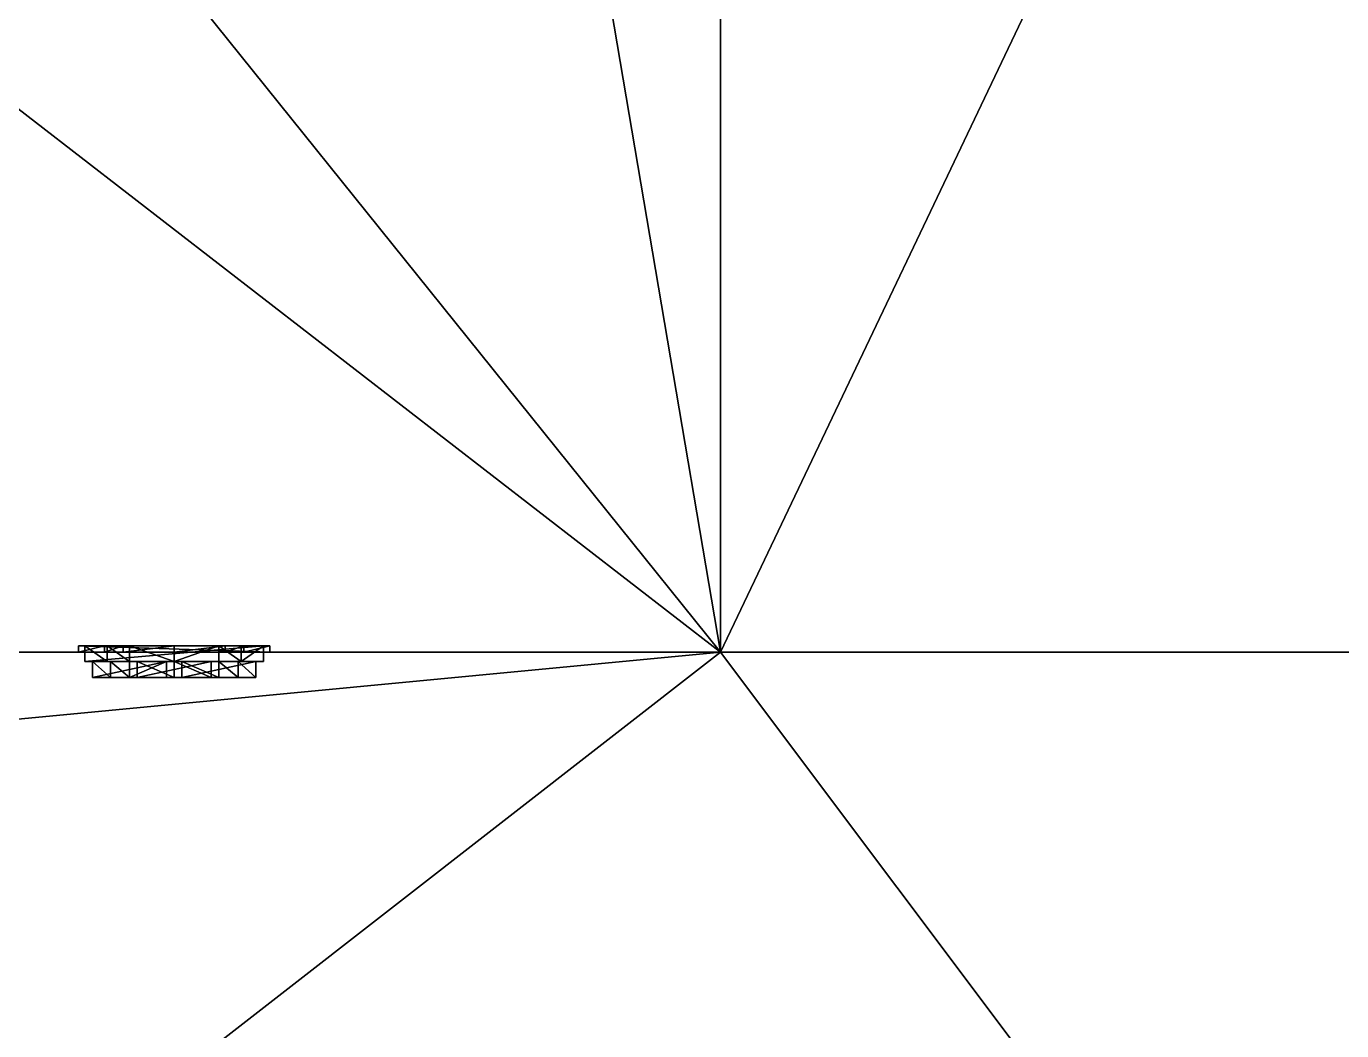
# Model space of a CAD drawing. Header units: metres. Extents: x -124 to 108, y 0 to 201.
# Drawn here: x 98.851 to 103.427, y 7.658 to 11.15 of the extents above; entities that cross this region are included whole.
import ezdxf

# ---------------------------------------------------------------- set-up
doc = ezdxf.new("R2010")
doc.units = ezdxf.units.M
doc.layers.get('0').update_dxf_attribs({"true_color": 0xff5454})

# ---------------------------------------------------------------- blocks, each defined once
blk = doc.blocks.new('window_i')
for p, q in [((0.3326, 1.5005, 0.0217), (0.1553, 1.3478, 0.0217)), ((0.3326, 1.5005), (0.1553, 1.3478)), ((0.1773, 1.3377, 0.0217), (0.3326, 1.4714, 0.0217)), ((0.1773, 1.3377, -0.0332), (0.3326, 1.4714, -0.0332)), ((0.5099, 1.3478, 0.0217), (0.3326, 1.5005, 0.0217)), ((0.5099, 1.3478), (0.3326, 1.5005)), ((0.3326, 1.5005), (0.3326, 1.5005, 0.0217)), ((0.3326, 1.4714, 0.0217), (0.4879, 1.3377, 0.0217)), ((0.3326, 1.4714, 0.0217), (0.3326, 1.4714, -0.0332)), ((0.3326, 1.4714, -0.0332), (0.4879, 1.3377, -0.0332)), ((0.3326, 1.4364, -0.0881), (0.2038, 1.3256, -0.0881)), ((0.3326, 1.4364, -0.0332), (0.2038, 1.3256, -0.0332)), ((0.4614, 1.3256, -0.0332), (0.3326, 1.4364, -0.0332)), ((0.3326, 1.4364, -0.0332), (0.3326, 1.4364, -0.0881)), ((0.4614, 1.3256, -0.0881), (0.3326, 1.4364, -0.0881)), ((0.1553, 1.3478, 0.0217), (0.1553, 1.1242, 0.0217)), ((0.1553, 1.3478), (0.1553, 1.1242)), ((0.1553, 1.3478), (0.1553, 1.3478, 0.0217)), ((0.1773, 1.3377, 0.0217), (0.1773, 1.1022, 0.0217)), ((0.1773, 1.3377, 0.0217), (0.1773, 1.3377, -0.0332)), ((0.1773, 1.3377, -0.0332), (0.1773, 1.1022, -0.0332)), ((0.4879, 1.1022, 0.0217), (0.4879, 1.3377, 0.0217)), ((0.4879, 1.3377, 0.0217), (0.4879, 1.3377, -0.0332)), ((0.4879, 1.1022, -0.0332), (0.4879, 1.3377, -0.0332)), ((0.5099, 1.1242, 0.0217), (0.5099, 1.3478, 0.0217)), ((0.5099, 1.1242), (0.5099, 1.3478)), ((0.5099, 1.3478), (0.5099, 1.3478, 0.0217)), ((0.2038, 1.3256, -0.0881), (0.2038, 1.1287, -0.0881)), ((0.2038, 1.3256, -0.0332), (0.2038, 1.1287, -0.0332)), ((0.2038, 1.3256, -0.0332), (0.2038, 1.3256, -0.0881)), ((0.4614, 1.3256, -0.0332), (0.4614, 1.3256, -0.0881)), ((0.4614, 1.1287, -0.0332), (0.4614, 1.3256, -0.0332)), ((0.4614, 1.1287, -0.0881), (0.4614, 1.3256, -0.0881)), ((0.0905, 1.1242), (0, 1.0337)), ((0.0905, 1.1242, 0.0217), (0, 1.0337, 0.0217)), ((0.0997, 1.1022, 0.0217), (0.022, 1.0246, 0.0217)), ((0.0997, 1.1022, -0.0332), (0.022, 1.0246, -0.0332)), ((0.0905, 1.1242), (0.0905, 1.1242, 0.0217)), ((0.1553, 1.1242), (0.0905, 1.1242)), ((0.1553, 1.1242, 0.0217), (0.0905, 1.1242, 0.0217)), ((0.1773, 1.1022, 0.0217), (0.0997, 1.1022, 0.0217)), ((0.1773, 1.1022, -0.0332), (0.0997, 1.1022, -0.0332)), ((0.0997, 1.1022, 0.0217), (0.0997, 1.1022, -0.0332)), ((0.1553, 1.1242), (0.1553, 1.1242, 0.0217)), ((0.1773, 1.1022, 0.0217), (0.1773, 1.1022, -0.0332)), ((0.2038, 1.1287, -0.0332), (0.4614, 1.1287, -0.0332)), ((0.2038, 1.1287, -0.0881), (0.4614, 1.1287, -0.0881)), ((0.2038, 1.1287, -0.0332), (0.2038, 1.1287, -0.0881)), ((0.4614, 1.1287, -0.0332), (0.4614, 1.1287, -0.0881)), ((0.5656, 1.1022, 0.0217), (0.4879, 1.1022, 0.0217)), ((0.4879, 1.1022, 0.0217), (0.4879, 1.1022, -0.0332)), ((0.5656, 1.1022, -0.0332), (0.4879, 1.1022, -0.0332)), ((0.5747, 1.1242, 0.0217), (0.5099, 1.1242, 0.0217)), ((0.5099, 1.1242), (0.5099, 1.1242, 0.0217)), ((0.5747, 1.1242), (0.5099, 1.1242)), ((0.5656, 1.1022, 0.0217), (0.6432, 1.0246, 0.0217)), ((0.5656, 1.1022, 0.0217), (0.5656, 1.1022, -0.0332)), ((0.5656, 1.1022, -0.0332), (0.6432, 1.0246, -0.0332)), ((0.6652, 1.0337, 0.0217), (0.5747, 1.1242, 0.0217)), ((0.5747, 1.1242), (0.5747, 1.1242, 0.0217)), ((0.6652, 1.0337), (0.5747, 1.1242)), ((0.1106, 1.0757, -0.0881), (0.0485, 1.0136, -0.0881)), ((0.1106, 1.0757, -0.0332), (0.0485, 1.0136, -0.0332)), ((0.1773, 1.0757, -0.0332), (0.1106, 1.0757, -0.0332)), ((0.1106, 1.0757, -0.0332), (0.1106, 1.0757, -0.0881)), ((0.1773, 1.0757, -0.0881), (0.1106, 1.0757, -0.0881)), ((0.1773, 1.0757, -0.0332), (0.1773, 1.0757, -0.0881)), ((0.3061, 1.0757, -0.0881), (0.1773, 1.0757, -0.0881)), ((0.3061, 1.0757, -0.0332), (0.1773, 1.0757, -0.0332)), ((0.3061, 0.1236, -0.0881), (0.3061, 1.0757, -0.0881)), ((0.3061, 1.0757, -0.0332), (0.3061, 1.0757, -0.0881)), ((0.3061, 0.1236, -0.0332), (0.3061, 1.0757, -0.0332)), ((0.3591, 1.0757, -0.0881), (0.3591, 0.1236, -0.0881)), ((0.3591, 1.0757, -0.0332), (0.3591, 1.0757, -0.0881)), ((0.4879, 1.0757, -0.0881), (0.3591, 1.0757, -0.0881)), ((0.4879, 1.0757, -0.0332), (0.3591, 1.0757, -0.0332)), ((0.5546, 1.0757, -0.0881), (0.4879, 1.0757, -0.0881)), ((0.4879, 1.0757, -0.0332), (0.4879, 1.0757, -0.0881)), ((0.5546, 1.0757, -0.0332), (0.4879, 1.0757, -0.0332)), ((0.6167, 1.0136, -0.0332), (0.5546, 1.0757, -0.0332)), ((0.5546, 1.0757, -0.0332), (0.5546, 1.0757, -0.0881)), ((0.6167, 1.0136, -0.0881), (0.5546, 1.0757, -0.0881)), ((0, 1.0337), (0, 1.0337, 0.0217)), ((0, 1.0337, 0.0217), (0, 0, 0.0217)), ((0, 1.0337), (0, 0)), ((0.022, 1.0246, 0.0217), (0.022, 0.0971, 0.0217)), ((0.022, 1.0246, 0.0217), (0.022, 1.0246, -0.0332)), ((0.022, 1.0246, -0.0332), (0.022, 0.0971, -0.0332)), ((0.0485, 1.0136, -0.0881), (0.0485, 0.1236, -0.0881)), ((0.0485, 1.0136, -0.0332), (0.0485, 1.0136, -0.0881)), ((0.0485, 1.0136, -0.0332), (0.0485, 0.1236, -0.0332)), ((0.6167, 1.0136, -0.0332), (0.6167, 1.0136, -0.0881)), ((0.6167, 0.1236, -0.0332), (0.6167, 1.0136, -0.0332)), ((0.6167, 0.1236, -0.0881), (0.6167, 1.0136, -0.0881)), ((0.6432, 0.0971, 0.0217), (0.6432, 1.0246, 0.0217)), ((0.6432, 1.0246, 0.0217), (0.6432, 1.0246, -0.0332)), ((0.6432, 0.0971, -0.0332), (0.6432, 1.0246, -0.0332)), ((0.6652, 0, 0.0217), (0.6652, 1.0337, 0.0217)), ((0.6652, 0), (0.6652, 1.0337)), ((0.6652, 1.0337), (0.6652, 1.0337, 0.0217)), ((0.022, 0.0971, 0.0217), (0.6432, 0.0971, 0.0217)), ((0.022, 0.0971, 0.0217), (0.022, 0.0971, -0.0332)), ((0.022, 0.0971, -0.0332), (0.6432, 0.0971, -0.0332)), ((0.0485, 0.1236, -0.0881), (0.3061, 0.1236, -0.0881)), ((0.0485, 0.1236, -0.0332), (0.3061, 0.1236, -0.0332)), ((0.0485, 0.1236, -0.0332), (0.0485, 0.1236, -0.0881)), ((0.3061, 0.1236, -0.0332), (0.3061, 0.1236, -0.0881)), ((0.3591, 0.1236, -0.0332), (0.3591, 0.1236, -0.0881)), ((0.3591, 0.1236, -0.0881), (0.6167, 0.1236, -0.0881)), ((0.3591, 0.1236, -0.0332), (0.6167, 0.1236, -0.0332)), ((0.6167, 0.1236, -0.0332), (0.6167, 0.1236, -0.0881)), ((0.6432, 0.0971, 0.0217), (0.6432, 0.0971, -0.0332)), ((0, 0, 0.0217), (0.6652, 0, 0.0217)), ((0, 0), (0, 0, 0.0217)), ((0, 0), (0.6652, 0)), ((0.6652, 0), (0.6652, 0, 0.0217))]:
    blk.add_line(p, q)
at = {"color": 29, "true_color": 0x423123}
blk.add_line((0.3591, 1.0757, -0.0332), (0.3591, 0.1236, -0.0332), dxfattribs=at)
at = {"color": 45, "true_color": 0xaa8f5f}
mesh = blk.add_polyface(dxfattribs=at)
corners = [(0, 0, 0.0217), (0.022, 0.0971, 0.0217), (0, 1.0337, 0.0217), (0.6652, 0, 0.0217), (0.6432, 0.0971, 0.0217), (0.6432, 1.0246, 0.0217), (0.4879, 1.1022, 0.0217), (0.5099, 1.1242, 0.0217), (0.4879, 1.3377, 0.0217), (0.5656, 1.1022, 0.0217), (0.5747, 1.1242, 0.0217), (0.6652, 1.0337, 0.0217), (0.022, 1.0246, 0.0217), (0.0905, 1.1242, 0.0217), (0.0997, 1.1022, 0.0217), (0.1553, 1.1242, 0.0217), (0.1773, 1.1022, 0.0217), (0.1553, 1.3478, 0.0217), (0.1773, 1.3377, 0.0217), (0.3326, 1.5005, 0.0217), (0.3326, 1.4714, 0.0217), (0.5099, 1.3478, 0.0217)]
mesh.append_faces([[corners[k] for k in face] for face in [(0, 1, 2), (1, 3, 4), (4, 3, 5), (6, 7, 8), (7, 9, 10), (10, 5, 11), (11, 5, 3), (2, 12, 13), (12, 2, 1), (13, 14, 15), (15, 16, 17), (17, 18, 19), (19, 8, 21), (21, 8, 7)]], dxfattribs={"vtx0": -1, "vtx1": -1, "color": 45})
mesh.append_faces([[corners[k] for k in face] for face in [(1, 0, 3), (7, 6, 9), (10, 9, 5), (13, 12, 14), (15, 14, 16), (17, 16, 18), (19, 18, 20), (19, 20, 8)]], dxfattribs={"vtx0": -1, "vtx2": -1, "color": 45})
at = {"color": 29, "true_color": 0x423123}
mesh = blk.add_polyface(dxfattribs=at)
corners = [(0.0485, 1.0136, -0.0332), (0.0997, 1.1022, -0.0332), (0.022, 1.0246, -0.0332), (0.1106, 1.0757, -0.0332), (0.1773, 1.1022, -0.0332), (0.1773, 1.0757, -0.0332), (0.3061, 1.0757, -0.0332), (0.2038, 1.1287, -0.0332), (0.1773, 1.3377, -0.0332), (0.4614, 1.1287, -0.0332), (0.3591, 1.0757, -0.0332), (0.3591, 0.1236, -0.0332), (0.4879, 1.0757, -0.0332), (0.4614, 1.3256, -0.0332), (0.022, 0.0971, -0.0332), (0.0485, 0.1236, -0.0332), (0.6432, 0.0971, -0.0332), (0.3061, 0.1236, -0.0332), (0.6167, 0.1236, -0.0332), (0.6167, 1.0136, -0.0332), (0.5546, 1.0757, -0.0332), (0.4879, 1.1022, -0.0332), (0.5656, 1.1022, -0.0332), (0.6432, 1.0246, -0.0332), (0.2038, 1.3256, -0.0332), (0.3326, 1.4714, -0.0332), (0.3326, 1.4364, -0.0332), (0.4879, 1.3377, -0.0332)]
mesh.append_faces([[corners[k] for k in face] for face in [(1, 3, 4), (4, 7, 8), (7, 6, 9), (10, 6, 11), (9, 12, 13), (14, 15, 2), (15, 16, 17), (17, 11, 6), (11, 16, 18), (18, 16, 19), (20, 21, 12), (21, 20, 22), (22, 19, 23), (23, 19, 16), (8, 24, 25), (24, 8, 7), (25, 13, 27), (27, 12, 21)]], dxfattribs={"vtx0": -1, "vtx1": -1, "color": 29})
mesh.append_faces([[corners[k] for k in face] for face in [(4, 6, 7), (9, 6, 10), (17, 16, 11), (27, 13, 12)]], dxfattribs={"vtx0": -1, "vtx1": -1, "vtx2": -1, "color": 29})
mesh.append_faces([[corners[k] for k in face] for face in [(0, 1, 2), (1, 0, 3), (4, 3, 5), (4, 5, 6), (9, 10, 12), (15, 14, 16), (2, 15, 0), (22, 20, 19), (25, 24, 26), (25, 26, 13)]], dxfattribs={"vtx0": -1, "vtx2": -1, "color": 29})
at = {"color": 45, "true_color": 0xaa8f5f}
mesh = blk.add_polyface(dxfattribs=at)
corners = [(0.1553, 1.3478, 0.0217), (0.3326, 1.5005), (0.1553, 1.3478), (0.3326, 1.5005, 0.0217)]
mesh.append_faces([[corners[k] for k in face] for face in [(0, 1, 2), (1, 0, 3)]], dxfattribs={"vtx0": -1, "color": 45})
mesh = blk.add_polyface(dxfattribs=at)
corners = [(0.3326, 1.4714, -0.0332), (0.1773, 1.3377, 0.0217), (0.1773, 1.3377, -0.0332), (0.3326, 1.4714, 0.0217)]
mesh.append_faces([[corners[k] for k in face] for face in [(0, 1, 2), (1, 0, 3)]], dxfattribs={"vtx0": -1, "color": 45})
mesh = blk.add_polyface(dxfattribs=at)
corners = [(0.3326, 1.5005, 0.0217), (0.5099, 1.3478), (0.3326, 1.5005), (0.5099, 1.3478, 0.0217)]
mesh.append_faces([[corners[k] for k in face] for face in [(0, 1, 2), (1, 0, 3)]], dxfattribs={"vtx0": -1, "color": 45})
mesh = blk.add_polyface(dxfattribs=at)
corners = [(0.4879, 1.3377, 0.0217), (0.3326, 1.4714, -0.0332), (0.4879, 1.3377, -0.0332), (0.3326, 1.4714, 0.0217)]
mesh.append_faces([[corners[k] for k in face] for face in [(0, 1, 2), (1, 0, 3)]], dxfattribs={"vtx0": -1, "color": 45})
at = {"color": 28, "true_color": 0x130f0a}
mesh = blk.add_polyface(dxfattribs=at)
corners = [(0.4614, 1.1287, -0.0881), (0.2038, 1.3256, -0.0881), (0.2038, 1.1287, -0.0881), (0.3326, 1.4364, -0.0881), (0.4614, 1.3256, -0.0881)]
mesh.append_faces([[corners[k] for k in face] for face in [(0, 1, 2), (3, 0, 4)]], dxfattribs={"vtx0": -1, "color": 28})
mesh.append_faces([[corners[k] for k in face] for face in [(1, 0, 3)]], dxfattribs={"vtx0": -1, "vtx1": -1, "color": 28})
at = {"color": 29, "true_color": 0x423123}
mesh = blk.add_polyface(dxfattribs=at)
corners = [(0.3326, 1.4364, -0.0332), (0.2038, 1.3256, -0.0881), (0.3326, 1.4364, -0.0881), (0.2038, 1.3256, -0.0332)]
mesh.append_faces([[corners[k] for k in face] for face in [(0, 1, 2), (1, 0, 3)]], dxfattribs={"vtx0": -1, "color": 29})
mesh = blk.add_polyface(dxfattribs=at)
corners = [(0.4614, 1.3256, -0.0332), (0.3326, 1.4364, -0.0881), (0.4614, 1.3256, -0.0881), (0.3326, 1.4364, -0.0332)]
mesh.append_faces([[corners[k] for k in face] for face in [(0, 1, 2), (1, 0, 3)]], dxfattribs={"vtx0": -1, "color": 29})
at = {"color": 45, "true_color": 0xaa8f5f}
mesh = blk.add_polyface(dxfattribs=at)
corners = [(0.1553, 1.3478, 0.0217), (0.1553, 1.1242), (0.1553, 1.1242, 0.0217), (0.1553, 1.3478)]
mesh.append_faces([[corners[k] for k in face] for face in [(0, 1, 2), (1, 0, 3)]], dxfattribs={"vtx0": -1, "color": 45})
mesh = blk.add_polyface(dxfattribs=at)
corners = [(0.1773, 1.3377, -0.0332), (0.1773, 1.1022, 0.0217), (0.1773, 1.1022, -0.0332), (0.1773, 1.3377, 0.0217)]
mesh.append_faces([[corners[k] for k in face] for face in [(0, 1, 2), (1, 0, 3)]], dxfattribs={"vtx0": -1, "color": 45})
mesh = blk.add_polyface(dxfattribs=at)
corners = [(0.4879, 1.3377, 0.0217), (0.4879, 1.1022, -0.0332), (0.4879, 1.1022, 0.0217), (0.4879, 1.3377, -0.0332)]
mesh.append_faces([[corners[k] for k in face] for face in [(0, 1, 2), (1, 0, 3)]], dxfattribs={"vtx0": -1, "color": 45})
mesh = blk.add_polyface(dxfattribs=at)
corners = [(0.5099, 1.3478), (0.5099, 1.1242, 0.0217), (0.5099, 1.1242), (0.5099, 1.3478, 0.0217)]
mesh.append_faces([[corners[k] for k in face] for face in [(0, 1, 2), (1, 0, 3)]], dxfattribs={"vtx0": -1, "color": 45})
at = {"color": 29, "true_color": 0x423123}
mesh = blk.add_polyface(dxfattribs=at)
corners = [(0.2038, 1.3256, -0.0881), (0.2038, 1.1287, -0.0332), (0.2038, 1.1287, -0.0881), (0.2038, 1.3256, -0.0332)]
mesh.append_faces([[corners[k] for k in face] for face in [(0, 1, 2), (1, 0, 3)]], dxfattribs={"vtx0": -1, "color": 29})
mesh = blk.add_polyface(dxfattribs=at)
corners = [(0.4614, 1.3256, -0.0332), (0.4614, 1.1287, -0.0881), (0.4614, 1.1287, -0.0332), (0.4614, 1.3256, -0.0881)]
mesh.append_faces([[corners[k] for k in face] for face in [(0, 1, 2), (1, 0, 3)]], dxfattribs={"vtx0": -1, "color": 29})
at = {"color": 45, "true_color": 0xaa8f5f}
mesh = blk.add_polyface(dxfattribs=at)
corners = [(0, 1.0337, 0.0217), (0.0905, 1.1242), (0, 1.0337), (0.0905, 1.1242, 0.0217)]
mesh.append_faces([[corners[k] for k in face] for face in [(0, 1, 2), (1, 0, 3)]], dxfattribs={"vtx0": -1, "color": 45})
mesh = blk.add_polyface(dxfattribs=at)
corners = [(0.0997, 1.1022, -0.0332), (0.022, 1.0246, 0.0217), (0.022, 1.0246, -0.0332), (0.0997, 1.1022, 0.0217)]
mesh.append_faces([[corners[k] for k in face] for face in [(0, 1, 2), (1, 0, 3)]], dxfattribs={"vtx0": -1, "color": 45})
mesh = blk.add_polyface(dxfattribs=at)
corners = [(0.0905, 1.1242, 0.0217), (0.1553, 1.1242), (0.0905, 1.1242), (0.1553, 1.1242, 0.0217)]
mesh.append_faces([[corners[k] for k in face] for face in [(0, 1, 2), (1, 0, 3)]], dxfattribs={"vtx0": -1, "color": 45})
mesh = blk.add_polyface(dxfattribs=at)
corners = [(0.1773, 1.1022, 0.0217), (0.0997, 1.1022, -0.0332), (0.1773, 1.1022, -0.0332), (0.0997, 1.1022, 0.0217)]
mesh.append_faces([[corners[k] for k in face] for face in [(0, 1, 2), (1, 0, 3)]], dxfattribs={"vtx0": -1, "color": 45})
at = {"color": 29, "true_color": 0x423123}
mesh = blk.add_polyface(dxfattribs=at)
corners = [(0.2038, 1.1287, -0.0332), (0.4614, 1.1287, -0.0881), (0.2038, 1.1287, -0.0881), (0.4614, 1.1287, -0.0332)]
mesh.append_faces([[corners[k] for k in face] for face in [(0, 1, 2), (1, 0, 3)]], dxfattribs={"vtx0": -1, "color": 29})
at = {"color": 45, "true_color": 0xaa8f5f}
mesh = blk.add_polyface(dxfattribs=at)
corners = [(0.5656, 1.1022, 0.0217), (0.4879, 1.1022, -0.0332), (0.5656, 1.1022, -0.0332), (0.4879, 1.1022, 0.0217)]
mesh.append_faces([[corners[k] for k in face] for face in [(0, 1, 2), (1, 0, 3)]], dxfattribs={"vtx0": -1, "color": 45})
mesh = blk.add_polyface(dxfattribs=at)
corners = [(0.5099, 1.1242, 0.0217), (0.5747, 1.1242), (0.5099, 1.1242), (0.5747, 1.1242, 0.0217)]
mesh.append_faces([[corners[k] for k in face] for face in [(0, 1, 2), (1, 0, 3)]], dxfattribs={"vtx0": -1, "color": 45})
mesh = blk.add_polyface(dxfattribs=at)
corners = [(0.6432, 1.0246, 0.0217), (0.5656, 1.1022, -0.0332), (0.6432, 1.0246, -0.0332), (0.5656, 1.1022, 0.0217)]
mesh.append_faces([[corners[k] for k in face] for face in [(0, 1, 2), (1, 0, 3)]], dxfattribs={"vtx0": -1, "color": 45})
mesh = blk.add_polyface(dxfattribs=at)
corners = [(0.5747, 1.1242, 0.0217), (0.6652, 1.0337), (0.5747, 1.1242), (0.6652, 1.0337, 0.0217)]
mesh.append_faces([[corners[k] for k in face] for face in [(0, 1, 2), (1, 0, 3)]], dxfattribs={"vtx0": -1, "color": 45})
at = {"color": 28, "true_color": 0x130f0a}
mesh = blk.add_polyface(dxfattribs=at)
corners = [(0.3061, 0.1236, -0.0881), (0.0485, 1.0136, -0.0881), (0.0485, 0.1236, -0.0881), (0.1106, 1.0757, -0.0881), (0.1773, 1.0757, -0.0881), (0.3061, 1.0757, -0.0881)]
mesh.append_faces([[corners[k] for k in face] for face in [(0, 1, 2), (4, 0, 5)]], dxfattribs={"vtx0": -1, "color": 28})
mesh.append_faces([[corners[k] for k in face] for face in [(1, 0, 3), (3, 0, 4)]], dxfattribs={"vtx0": -1, "vtx1": -1, "color": 28})
at = {"color": 29, "true_color": 0x423123}
mesh = blk.add_polyface(dxfattribs=at)
corners = [(0.1106, 1.0757, -0.0332), (0.0485, 1.0136, -0.0881), (0.1106, 1.0757, -0.0881), (0.0485, 1.0136, -0.0332)]
mesh.append_faces([[corners[k] for k in face] for face in [(0, 1, 2), (1, 0, 3)]], dxfattribs={"vtx0": -1, "color": 29})
mesh = blk.add_polyface(dxfattribs=at)
corners = [(0.1773, 1.0757, -0.0332), (0.1106, 1.0757, -0.0881), (0.1773, 1.0757, -0.0881), (0.1106, 1.0757, -0.0332)]
mesh.append_faces([[corners[k] for k in face] for face in [(0, 1, 2), (1, 0, 3)]], dxfattribs={"vtx0": -1, "color": 29})
mesh = blk.add_polyface(dxfattribs=at)
corners = [(0.3061, 1.0757, -0.0332), (0.1773, 1.0757, -0.0881), (0.3061, 1.0757, -0.0881), (0.1773, 1.0757, -0.0332)]
mesh.append_faces([[corners[k] for k in face] for face in [(0, 1, 2), (1, 0, 3)]], dxfattribs={"vtx0": -1, "color": 29})
mesh = blk.add_polyface(dxfattribs=at)
corners = [(0.3061, 1.0757, -0.0332), (0.3061, 0.1236, -0.0881), (0.3061, 0.1236, -0.0332), (0.3061, 1.0757, -0.0881)]
mesh.append_faces([[corners[k] for k in face] for face in [(0, 1, 2), (1, 0, 3)]], dxfattribs={"vtx0": -1, "color": 29})
mesh = blk.add_polyface(dxfattribs=at)
corners = [(0.3591, 1.0757, -0.0881), (0.3591, 0.1236, -0.0332), (0.3591, 0.1236, -0.0881), (0.3591, 1.0757, -0.0332)]
mesh.append_faces([[corners[k] for k in face] for face in [(0, 1, 2), (1, 0, 3)]], dxfattribs={"vtx0": -1, "color": 29})
at = {"color": 28, "true_color": 0x130f0a}
mesh = blk.add_polyface(dxfattribs=at)
corners = [(0.6167, 0.1236, -0.0881), (0.3591, 1.0757, -0.0881), (0.3591, 0.1236, -0.0881), (0.4879, 1.0757, -0.0881), (0.5546, 1.0757, -0.0881), (0.6167, 1.0136, -0.0881)]
mesh.append_faces([[corners[k] for k in face] for face in [(0, 1, 2), (4, 0, 5)]], dxfattribs={"vtx0": -1, "color": 28})
mesh.append_faces([[corners[k] for k in face] for face in [(1, 0, 3), (3, 0, 4)]], dxfattribs={"vtx0": -1, "vtx1": -1, "color": 28})
at = {"color": 29, "true_color": 0x423123}
mesh = blk.add_polyface(dxfattribs=at)
corners = [(0.4879, 1.0757, -0.0881), (0.3591, 1.0757, -0.0332), (0.3591, 1.0757, -0.0881), (0.4879, 1.0757, -0.0332)]
mesh.append_faces([[corners[k] for k in face] for face in [(0, 1, 2), (1, 0, 3)]], dxfattribs={"vtx0": -1, "color": 29})
mesh = blk.add_polyface(dxfattribs=at)
corners = [(0.5546, 1.0757, -0.0332), (0.4879, 1.0757, -0.0881), (0.5546, 1.0757, -0.0881), (0.4879, 1.0757, -0.0332)]
mesh.append_faces([[corners[k] for k in face] for face in [(0, 1, 2), (1, 0, 3)]], dxfattribs={"vtx0": -1, "color": 29})
mesh = blk.add_polyface(dxfattribs=at)
corners = [(0.6167, 1.0136, -0.0332), (0.5546, 1.0757, -0.0881), (0.6167, 1.0136, -0.0881), (0.5546, 1.0757, -0.0332)]
mesh.append_faces([[corners[k] for k in face] for face in [(0, 1, 2), (1, 0, 3)]], dxfattribs={"vtx0": -1, "color": 29})
at = {"color": 45, "true_color": 0xaa8f5f}
mesh = blk.add_polyface(dxfattribs=at)
corners = [(0, 1.0337, 0.0217), (0, 0), (0, 0, 0.0217), (0, 1.0337)]
mesh.append_faces([[corners[k] for k in face] for face in [(0, 1, 2), (1, 0, 3)]], dxfattribs={"vtx0": -1, "color": 45})
mesh = blk.add_polyface(dxfattribs=at)
corners = [(0.022, 1.0246, -0.0332), (0.022, 0.0971, 0.0217), (0.022, 0.0971, -0.0332), (0.022, 1.0246, 0.0217)]
mesh.append_faces([[corners[k] for k in face] for face in [(0, 1, 2), (1, 0, 3)]], dxfattribs={"vtx0": -1, "color": 45})
at = {"color": 29, "true_color": 0x423123}
mesh = blk.add_polyface(dxfattribs=at)
corners = [(0.0485, 1.0136, -0.0881), (0.0485, 0.1236, -0.0332), (0.0485, 0.1236, -0.0881), (0.0485, 1.0136, -0.0332)]
mesh.append_faces([[corners[k] for k in face] for face in [(0, 1, 2), (1, 0, 3)]], dxfattribs={"vtx0": -1, "color": 29})
mesh = blk.add_polyface(dxfattribs=at)
corners = [(0.6167, 1.0136, -0.0332), (0.6167, 0.1236, -0.0881), (0.6167, 0.1236, -0.0332), (0.6167, 1.0136, -0.0881)]
mesh.append_faces([[corners[k] for k in face] for face in [(0, 1, 2), (1, 0, 3)]], dxfattribs={"vtx0": -1, "color": 29})
at = {"color": 45, "true_color": 0xaa8f5f}
mesh = blk.add_polyface(dxfattribs=at)
corners = [(0.6432, 1.0246, 0.0217), (0.6432, 0.0971, -0.0332), (0.6432, 0.0971, 0.0217), (0.6432, 1.0246, -0.0332)]
mesh.append_faces([[corners[k] for k in face] for face in [(0, 1, 2), (1, 0, 3)]], dxfattribs={"vtx0": -1, "color": 45})
mesh = blk.add_polyface(dxfattribs=at)
corners = [(0.6652, 1.0337), (0.6652, 0, 0.0217), (0.6652, 0), (0.6652, 1.0337, 0.0217)]
mesh.append_faces([[corners[k] for k in face] for face in [(0, 1, 2), (1, 0, 3)]], dxfattribs={"vtx0": -1, "color": 45})
mesh = blk.add_polyface(dxfattribs=at)
corners = [(0.022, 0.0971, 0.0217), (0.6432, 0.0971, -0.0332), (0.022, 0.0971, -0.0332), (0.6432, 0.0971, 0.0217)]
mesh.append_faces([[corners[k] for k in face] for face in [(0, 1, 2), (1, 0, 3)]], dxfattribs={"vtx0": -1, "color": 45})
at = {"color": 29, "true_color": 0x423123}
mesh = blk.add_polyface(dxfattribs=at)
corners = [(0.0485, 0.1236, -0.0332), (0.3061, 0.1236, -0.0881), (0.0485, 0.1236, -0.0881), (0.3061, 0.1236, -0.0332)]
mesh.append_faces([[corners[k] for k in face] for face in [(0, 1, 2), (1, 0, 3)]], dxfattribs={"vtx0": -1, "color": 29})
mesh = blk.add_polyface(dxfattribs=at)
corners = [(0.3591, 0.1236, -0.0332), (0.6167, 0.1236, -0.0881), (0.3591, 0.1236, -0.0881), (0.6167, 0.1236, -0.0332)]
mesh.append_faces([[corners[k] for k in face] for face in [(0, 1, 2), (1, 0, 3)]], dxfattribs={"vtx0": -1, "color": 29})
at = {"color": 45, "true_color": 0xaa8f5f}
mesh = blk.add_polyface(dxfattribs=at)
corners = [(0.6652, 0, 0.0217), (0, 0), (0.6652, 0), (0, 0, 0.0217)]
mesh.append_faces([[corners[k] for k in face] for face in [(0, 1, 2), (1, 0, 3)]], dxfattribs={"vtx0": -1, "color": 45})
blk = doc.blocks.new('Component_1')
for p, q in [((101.2657, 23.1046, 9.6425), (101.2657, 8.9741, 9.6425)), ((101.2657, 23.1046), (101.2657, 8.9741)), ((89.7246, 8.9741, 8.5138), (101.2657, 8.9741, 8.5138)), ((89.7246, 8.9741), (101.2657, 8.9741)), ((101.2657, 8.9741, 9.6425), (108.0031, 8.9741, 9.6425)), ((101.2657, 8.9741, 8.5138), (108.0031, 8.9741, 8.5138)), ((101.2657, 8.9741, 8.5138), (101.2657, 8.9741, 9.6425)), ((101.2657, 8.9741), (101.2657, 8.9741, 8.5138))]:
    blk.add_line(p, q)
at = {"extrusion": (0, 1, 0)}
blk.add_blockref('window_i', (-99.6979, 5.2559, 8.9741), dxfattribs=at)
mesh = blk.add_polyface()
corners = [(98.8638, 30.9094), (89.7246, 8.9741), (87.5479, 30.9094), (96.8166, 14.0938), (98.4961, 14.0938), (98.4961, 12.4142), (96.8166, 12.4142), (101.2657, 8.9741), (98.8638, 23.1046), (101.2657, 23.1046), (-20.4883, 200.884), (-36.2436, 166.56), (-36.2436, 200.884), (-62.7983, 120.0462), (-62.7983, 166.56), (-62.7983, 96.8369), (-62.7983, 69.0721), (28.0829, 69.0721), (-20.4883, 166.56), (4.4317, 132.3), (4.4317, 166.56), (28.0829, 132.3), (28.0829, 88.4306), (52.9352, 88.4306), (28.0829, 66.4607), (35.9315, 66.4607), (35.9315, 59.9298), (58.5118, 70.2663), (71.2137, 59.9298), (58.5118, 82.925), (78.994, 70.2663), (71.2137, 47.1726), (86.7108, 98.9359), (52.9352, 98.9359), (78.994, 82.925), (35.9315, 45.5423), (35.9315, 47.1726), (35.9315, 32.3853), (35.9315, 12.8996), (56.2283, 30.6197), (71.0143, 30.6197), (71.0143, 7.874), (89.7246, 7.874), (86.7108, 60.8021), (87.5479, 60.8021), (29.1243, 8.345), (29.1243, 12.8996), (56.2283, 8.345), (30.8642, 32.3853), (30.8642, 45.5423), (-93.4757, 160.2962), (-109.8283, 96.8369), (-109.8283, 160.2962), (-93.4757, 120.0462)]
mesh.append_faces([[corners[k] for k in face] for face in [(7, 8, 9), (10, 11, 12), (11, 13, 14), (19, 18, 20), (32, 23, 33), (31, 35, 36), (2, 43, 44), (38, 45, 46), (35, 48, 49), (50, 51, 52)]], dxfattribs={"vtx0": -1})
mesh.append_faces([[corners[k] for k in face] for face in [(0, 1, 2), (3, 0, 4), (4, 0, 5), (1, 6, 7), (6, 1, 3), (8, 5, 0), (15, 11, 16), (16, 11, 17), (18, 11, 10), (17, 23, 24), (24, 23, 25), (25, 23, 26), (26, 27, 28), (27, 23, 29), (28, 30, 31), (29, 32, 34), (34, 32, 30), (37, 31, 38), (39, 31, 40), (40, 31, 41), (41, 31, 42), (43, 30, 32), (42, 2, 1), (45, 38, 47), (47, 38, 39), (48, 35, 37), (51, 53, 15)]], dxfattribs={"vtx0": -1, "vtx1": -1})
mesh.append_faces([[corners[k] for k in face] for face in [(1, 0, 3), (7, 5, 8), (13, 11, 15), (17, 11, 18), (17, 18, 19), (26, 23, 27), (23, 32, 29), (35, 31, 37), (38, 31, 39), (42, 31, 30), (42, 30, 2), (2, 30, 43)]], dxfattribs={"vtx0": -1, "vtx1": -1, "vtx2": -1})
mesh.append_faces([[corners[k] for k in face] for face in [(7, 6, 5), (17, 19, 21), (17, 21, 22), (17, 22, 23), (28, 27, 30), (51, 50, 53), (15, 53, 13)]], dxfattribs={"vtx0": -1, "vtx2": -1})
mesh = blk.add_polyface()
corners = [(108.0031, 23.1046, 9.6425), (101.2657, 8.9741, 9.6425), (101.2657, 23.1046, 9.6425), (108.0031, 8.9741, 9.6425)]
mesh.append_faces([[corners[k] for k in face] for face in [(0, 1, 2), (1, 0, 3)]], dxfattribs={"vtx0": -1})
mesh = blk.add_polyface()
corners = [(101.2657, 12.2113, 2.0383), (101.2657, 11.6531, 5.9378), (101.2657, 11.4335, 2.0383), (101.2657, 12.2008, 5.9378), (101.2657, 12.2008, 6.824), (101.2657, 12.2113), (101.2657, 12.7221, 1.1239), (101.2657, 12.2113, 1.962), (101.2657, 18.6158), (101.2657, 12.8681, 1.1239), (101.2657, 12.9586, 1.1239), (101.2657, 12.8681, 2.078), (101.2657, 13.1047, 1.1239), (101.2657, 13.1047, 2.078), (101.2657, 17.5614, 1.2153), (101.2657, 14.8639, 5.9622), (101.2657, 15.4116, 5.9622), (101.2657, 15.4116, 6.8484), (101.2657, 17.7075, 1.2153), (101.2657, 17.798, 1.2153), (101.2657, 17.7075, 2.1694), (101.2657, 17.944, 1.2153), (101.2657, 17.944, 2.1694), (101.2657, 19.5886), (101.2657, 19.5886, 2.2928), (101.2657, 20.5613, 2.2928), (101.2657, 19.6275, 5.9976), (101.2657, 20.1752, 5.9976), (101.2657, 20.1752, 6.8838), (101.2657, 23.1046), (101.2657, 20.5613), (101.2657, 11.4335), (101.2657, 8.9741, 8.5138), (101.2657, 8.9741), (101.2657, 8.9741, 9.6425), (101.2657, 11.6531, 6.824), (101.2657, 23.1046, 9.6425), (101.2657, 11.4335, 1.962), (101.2657, 14.8639, 6.8484), (101.2657, 12.7221, 2.078), (101.2657, 12.9586, 2.078), (101.2657, 19.6275, 6.8838), (101.2657, 17.5614, 2.1694), (101.2657, 17.798, 2.1694), (101.2657, 18.6158, 2.2928)]
mesh.append_faces([[corners[k] for k in face] for face in [(23, 24, 23), (29, 25, 30), (31, 32, 33), (2, 31, 37)]], dxfattribs={"vtx0": -1})
mesh.append_faces([[corners[k] for k in face] for face in [(0, 1, 2), (1, 0, 3), (3, 0, 4), (5, 6, 7), (7, 6, 0), (6, 8, 9), (9, 10, 11), (10, 8, 12), (12, 8, 13), (15, 14, 16), (16, 14, 17), (14, 8, 18), (18, 19, 20), (19, 8, 21), (21, 8, 22), (25, 26, 24), (26, 25, 27), (27, 25, 28), (32, 31, 34), (34, 35, 36), (35, 2, 1), (39, 0, 6), (40, 11, 10), (38, 13, 15), (42, 17, 14), (43, 20, 19), (44, 22, 8), (24, 24, 23), (41, 24, 26), (36, 25, 29)]], dxfattribs={"vtx0": -1, "vtx1": -1})
mesh.append_faces([[corners[k] for k in face] for face in [(9, 8, 10), (13, 8, 14), (13, 14, 15), (18, 8, 19), (34, 31, 2), (34, 2, 35), (36, 4, 38), (38, 4, 0), (38, 0, 39), (38, 11, 40), (36, 17, 41), (41, 17, 42), (41, 20, 43), (41, 22, 44), (41, 24, 24), (36, 28, 25)]], dxfattribs={"vtx0": -1, "vtx1": -1, "vtx2": -1})
mesh.append_faces([[corners[k] for k in face] for face in [(6, 5, 8), (36, 35, 4), (38, 39, 11), (38, 40, 13), (36, 38, 17), (41, 42, 20), (41, 43, 22), (41, 44, 24), (36, 41, 28)]], dxfattribs={"vtx0": -1, "vtx2": -1})
mesh = blk.add_polyface()
corners = [(101.2657, 8.9741, 8.5138), (89.7246, 7.874, 8.5138), (89.7246, 8.9741, 8.5138), (89.7246, 0, 8.5138), (108.0031, 0, 8.5138), (108.0031, 8.9741, 8.5138)]
mesh.append_faces([[corners[k] for k in face] for face in [(0, 1, 2), (4, 0, 5)]], dxfattribs={"vtx0": -1})
mesh.append_faces([[corners[k] for k in face] for face in [(1, 0, 3), (3, 0, 4)]], dxfattribs={"vtx0": -1, "vtx1": -1})
mesh = blk.add_polyface()
corners = [(95.8251, 8.9741, 1.962), (90.676, 8.9741), (95.8251, 8.9741), (90.676, 8.9741, 1.962), (95.8251, 8.9741, 2.0383), (90.676, 8.9741, 2.0383), (91.9662, 8.9741, 6.5858), (91.9014, 8.9741, 6.3622), (91.9662, 8.9741, 6.3622), (99.188, 8.9741, 6.6037), (99.1232, 8.9741, 6.3801), (99.188, 8.9741, 6.3801), (96.2833, 8.9741, 6.599), (95.7134, 8.9741, 6.599), (92.4761, 8.9741, 5.238), (95.7134, 8.9741, 5.4433), (92.4761, 8.9741, 6.2717), (99.0327, 8.9741, 5.2559), (99.6979, 8.9741, 5.2559), (96.2833, 8.9741, 5.4433), (95.7134, 8.9741, 5.5036), (92.3856, 8.9741, 6.3622), (92.3208, 8.9741, 6.3622), (92.3208, 8.9741, 6.5858), (92.1435, 8.9741, 6.7385), (99.3653, 8.9741, 6.7563), (101.2657, 8.9741), (96.6029, 8.9741), (101.2657, 8.9741, 8.5138), (96.6029, 8.9741, 1.962), (96.6029, 8.9741, 2.0383), (89.8983, 8.9741, 2.0383), (99.6979, 8.9741, 6.2896), (99.6073, 8.9741, 6.3801), (99.5426, 8.9741, 6.3801), (99.5426, 8.9741, 6.6037), (90.4545, 8.9741, 7.4856), (90.4545, 8.9741, 8.3718), (89.9069, 8.9741, 8.3718), (89.8983, 8.9741, 1.962), (89.7246, 8.9741), (89.8983, 8.9741), (89.7246, 8.9741, 8.5138), (89.9069, 8.9741, 7.4856), (91.8109, 8.9741, 5.238), (91.8109, 8.9741, 6.2717), (99.0327, 8.9741, 6.2896), (96.2833, 8.9741, 5.5036)]
mesh.append_faces([[corners[k] for k in face] for face in [(0, 1, 2), (6, 7, 8), (9, 10, 11), (39, 40, 41)]], dxfattribs={"vtx0": -1})
mesh.append_faces([[corners[k] for k in face] for face in [(1, 0, 3), (3, 4, 5), (12, 9, 13), (14, 15, 16), (17, 14, 18), (15, 17, 19), (16, 13, 21), (21, 13, 22), (22, 13, 23), (23, 13, 24), (26, 18, 27), (27, 18, 29), (29, 18, 30), (30, 18, 4), (5, 18, 31), (18, 28, 32), (32, 28, 33), (33, 28, 34), (34, 28, 35), (35, 28, 25), (36, 28, 37), (37, 28, 38), (40, 39, 42), (44, 31, 14), (43, 25, 36), (42, 38, 28), (46, 19, 17), (19, 46, 47), (47, 46, 12)]], dxfattribs={"vtx0": -1, "vtx1": -1})
mesh.append_faces([[corners[k] for k in face] for face in [(10, 9, 12), (15, 14, 17), (24, 13, 9), (4, 18, 5), (31, 18, 14), (25, 28, 36), (42, 31, 43), (43, 31, 44), (43, 7, 6), (43, 24, 25)]], dxfattribs={"vtx0": -1, "vtx1": -1, "vtx2": -1})
mesh.append_faces([[corners[k] for k in face] for face in [(3, 0, 4), (16, 15, 20), (16, 20, 13), (24, 9, 25), (18, 26, 28), (42, 39, 31), (43, 44, 45), (43, 45, 7), (43, 6, 24), (42, 43, 38), (12, 46, 10)]], dxfattribs={"vtx0": -1, "vtx2": -1})
mesh = blk.add_polyface()
corners = [(101.2657, 8.9741, 9.6425), (108.0031, 8.9741, 8.5138), (101.2657, 8.9741, 8.5138), (108.0031, 8.9741, 9.6425)]
mesh.append_faces([[corners[k] for k in face] for face in [(0, 1, 2), (1, 0, 3)]], dxfattribs={"vtx0": -1})

msp = doc.modelspace()

# ---------------------------------------------------------------- block references
msp.add_blockref('Component_1', (0, 0))

doc.saveas('drawing.dxf')
